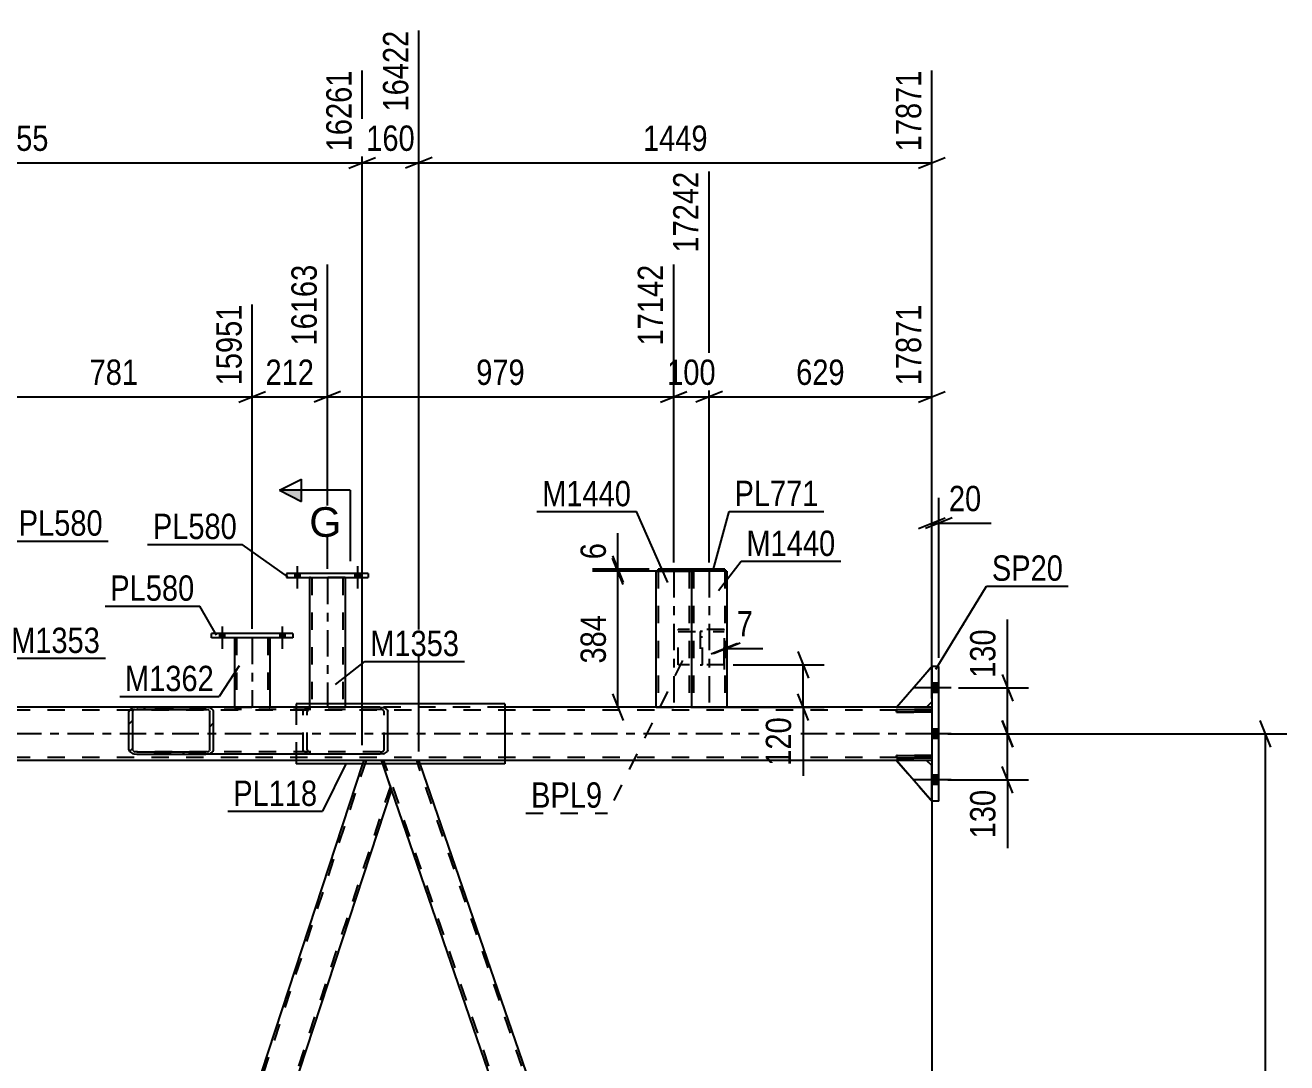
# Model space of a CAD drawing. Header units: millimetres. Extents: x -836 to 353, y -855 to -14.
# Drawn here: x -192.1 to -49.5, y -309.7 to -192.5 of the extents above; entities that cross this region are included whole.
import ezdxf

# ---------------------------------------------------------------- set-up
doc = ezdxf.new("R2010")
doc.units = ezdxf.units.MM
doc.linetypes.add('DXK_LINE_DOT2', pattern=[3.9198, 1.9599, -1.9599])
doc.linetypes.add('DXK_LINE_DOT3', pattern=[5.9187, 2.979, -0.9799, 0.9799, -0.9799])
doc.styles.add('Arial', font='ARIAL.TTF', dxfattribs={"height": 0.2})
doc.styles.add('Arial Narrow', font='ARIALN.TTF', dxfattribs={"height": 0.2})

# ---------------------------------------------------------------- blocks, each defined once
blk = doc.blocks.new('Part-570393895-1730 - 1253')
at = {"color": 2, "linetype": 'Continuous'}
for p, q in [((-153.97, -275.99), (-192.1, -392.09)), ((-150.96, -278.11), (-151.69, -275.99)), ((-150.7, -278.86), (-188.83, -394.97)), ((-150.7, -278.86), (-150.96, -278.11))]:
    blk.add_line(p, q, dxfattribs=at)
at = {"color": 7, "linetype": 'DXK_LINE_DOT2'}
for p, q in [((-153.58, -275.58), (-191.97, -392.47)), ((-153.84, -275.58), (-153.97, -275.99)), ((-151.83, -275.58), (-153.84, -275.58)), ((-153.84, -275.58), (-153.8, -275.58)), ((-151.69, -275.99), (-151.83, -275.58)), ((-150.83, -278.48), (-189.21, -395.37)), ((-150.7, -278.86), (-150.86, -278.39))]:
    blk.add_line(p, q, dxfattribs=at)
blk = doc.blocks.new('Part-570393895-1289 - 1253')
at = {"color": 2, "linetype": 'Continuous'}
for p, q in [((-120.8, -254.22), (-120.76, -254.22)), ((-120.8, -269.58), (-120.8, -254.22)), ((-120.76, -254.22), (-116.8, -254.22)), ((-116.8, -254.22), (-116.8, -269.58))]:
    blk.add_line(p, q, dxfattribs=at)
at = {"color": 7, "linetype": 'DXK_LINE_DOT2'}
for p, q in [((-120.56, -254.22), (-120.56, -269.58)), ((-120.56, -254.22), (-120.54, -254.22)), ((-120.54, -254.22), (-120.51, -254.22)), ((-120.51, -254.22), (-120.49, -254.22)), ((-117.04, -254.22), (-117.04, -269.58)), ((-120.8, -269.58), (-120.8, -269.58)), ((-120.8, -269.58), (-116.8, -269.58)), ((-116.8, -269.58), (-116.8, -269.58)), ((-116.8, -269.58), (-116.8, -269.58))]:
    blk.add_line(p, q, dxfattribs=at)
at = {"color": 7, "linetype": 'DXK_LINE_DOT3'}
blk.add_line((-118.8, -254.22), (-118.8, -269.58), dxfattribs=at)
blk = doc.blocks.new('Part-570393895-1304 - 1253')
at = {"color": 2, "linetype": 'Continuous'}
for p, q in [((-113.04, -253.98), (-120.56, -253.98)), ((-120.56, -254.22), (-120.56, -253.98)), ((-116.73, -254.22), (-120.56, -254.22)), ((-113.04, -253.98), (-113.04, -254.22))]:
    blk.add_line(p, q, dxfattribs=at)
at = {"color": 7, "linetype": 'DXK_LINE_DOT2'}
blk.add_line((-113.04, -254.22), (-116.73, -254.22), dxfattribs=at)
blk = doc.blocks.new('Part-570393895-1321 - 1253')
at = {"color": 2, "linetype": 'Continuous'}
for p, q in [((-116.8, -254.22), (-116.8, -269.58)), ((-112.8, -254.22), (-116.73, -254.22)), ((-112.8, -254.22), (-112.8, -269.58))]:
    blk.add_line(p, q, dxfattribs=at)
at = {"color": 7, "linetype": 'DXK_LINE_DOT2'}
for p, q in [((-116.73, -254.22), (-116.8, -254.22)), ((-116.56, -254.22), (-116.56, -269.58)), ((-116.56, -254.22), (-116.54, -254.22)), ((-113.04, -254.22), (-113.04, -269.58)), ((-116.8, -269.58), (-116.8, -269.58)), ((-116.8, -269.58), (-112.8, -269.58)), ((-112.8, -269.58), (-112.8, -269.58)), ((-112.8, -269.58), (-112.8, -269.58))]:
    blk.add_line(p, q, dxfattribs=at)
at = {"color": 7, "linetype": 'DXK_LINE_DOT3'}
blk.add_line((-114.8, -254.22), (-114.8, -269.58), dxfattribs=at)
blk = doc.blocks.new('Part-570393895-1358 - 1253')
at = {"color": 2, "linetype": 'Continuous'}
for p, q in [((-159.95, -254.94), (-159.95, -269.19)), ((-155.95, -254.94), (-155.95, -269.19))]:
    blk.add_line(p, q, dxfattribs=at)
at = {"color": 7, "linetype": 'DXK_LINE_DOT2'}
for p, q in [((-155.95, -254.94), (-159.95, -254.94)), ((-159.71, -254.94), (-159.71, -269.58)), ((-156.19, -254.94), (-156.19, -269.58)), ((-159.95, -269.19), (-159.95, -269.58)), ((-155.95, -269.19), (-155.95, -269.58)), ((-155.95, -269.58), (-159.95, -269.58))]:
    blk.add_line(p, q, dxfattribs=at)
at = {"color": 7, "linetype": 'DXK_LINE_DOT3'}
blk.add_line((-157.95, -254.94), (-157.95, -269.58), dxfattribs=at)
blk = doc.blocks.new('Part-570393895-1363 - 1253')
at = {"color": 2, "linetype": 'Continuous'}
for p, q in [((-162.55, -254.46), (-162.55, -254.94)), ((-153.35, -254.46), (-162.55, -254.46)), ((-162.55, -254.94), (-153.35, -254.94)), ((-153.35, -254.46), (-153.35, -254.94))]:
    blk.add_line(p, q, dxfattribs=at)
blk = doc.blocks.new('Bolt-570393895-1782 - 1253')
at = {"linetype": 'Continuous'}
for points in [[(-169.56, -261.26), (-170.12, -261.26), (-170.12, -261.74), (-169.56, -261.74)], [(-169.56, -261.26), (-170.12, -261.26), (-170.12, -261.74), (-169.56, -261.74)], [(-162.76, -261.26), (-163.32, -261.26), (-163.32, -261.74), (-162.76, -261.74)], [(-162.76, -261.26), (-163.32, -261.26), (-163.32, -261.74), (-162.76, -261.74)]]:
    blk.add_hatch(color=1, dxfattribs=at).paths.add_polyline_path(points)
at = {"color": 1, "linetype": 'Continuous'}
for p, q in [((-169.84, -260.46), (-169.84, -262.98)), ((-169.84, -260.46), (-169.84, -262.98)), ((-163.04, -260.46), (-163.04, -262.98)), ((-163.04, -260.46), (-163.04, -262.98)), ((-170.12, -261.26), (-170.12, -261.74)), ((-170.12, -261.26), (-170.12, -261.74)), ((-169.56, -261.26), (-169.56, -261.74)), ((-169.56, -261.26), (-169.56, -261.74)), ((-163.32, -261.26), (-163.32, -261.74)), ((-163.32, -261.26), (-163.32, -261.74)), ((-162.76, -261.26), (-162.76, -261.74)), ((-162.76, -261.26), (-162.76, -261.74))]:
    blk.add_line(p, q, dxfattribs=at)
blk = doc.blocks.new('Part-570393895-1655 - 1253')
at = {"color": 2, "linetype": 'Continuous'}
for p, q in [((-89.63, -264.98), (-89.63, -280.18)), ((-88.83, -264.98), (-89.63, -264.98)), ((-88.83, -280.18), (-88.83, -264.98)), ((-88.83, -280.18), (-89.63, -280.18))]:
    blk.add_line(p, q, dxfattribs=at)
blk = doc.blocks.new('Part-570393895-1622 - 1253')
at = {"color": 2, "linetype": 'Continuous'}
for p, q in [((-161.47, -269.19), (-161.47, -269.59)), ((-137.88, -269.19), (-161.47, -269.19)), ((-137.88, -269.19), (-137.88, -275.99)), ((-161.47, -274.87), (-161.47, -275.99)), ((-137.88, -275.99), (-161.47, -275.99))]:
    blk.add_line(p, q, dxfattribs=at)
at = {"color": 7, "linetype": 'DXK_LINE_DOT2'}
blk.add_line((-161.47, -269.59), (-161.47, -274.87), dxfattribs=at)
blk = doc.blocks.new('Part-570393895-1706 - 1253')
at = {"linetype": 'Continuous'}
h = blk.add_hatch(dxfattribs=at)
h.set_pattern_fill('', scale=0.7, style=0, pattern_type=0)
h.set_pattern_definition([(45, (-180.3072, -274.569), (-1.57154, 1.57154), [])])
h.paths.add_polyline_path([(-180.37, -274.39), (-180.31, -274.57), (-180.12, -274.72), (-179.84, -274.83), (-179.5, -274.87), (-171.68, -274.87), (-171.34, -274.83), (-171.06, -274.73), (-170.87, -274.57), (-170.81, -274.39), (-170.81, -270.07), (-170.87, -269.88), (-171.06, -269.73), (-171.34, -269.62), (-171.68, -269.59), (-179.5, -269.59), (-179.84, -269.62), (-180.12, -269.73), (-180.31, -269.88), (-180.37, -270.07)])
h.paths.add_polyline_path([(-179.91, -269.97), (-179.81, -269.9), (-179.67, -269.84), (-179.5, -269.83), (-171.68, -269.83), (-171.51, -269.84), (-171.37, -269.9), (-171.27, -269.97), (-171.24, -270.07), (-171.24, -274.39), (-171.27, -274.48), (-171.37, -274.56), (-171.51, -274.61), (-171.68, -274.63), (-179.5, -274.63), (-179.67, -274.61), (-179.81, -274.56), (-179.91, -274.48), (-179.94, -274.39), (-179.94, -270.07)])
at = {"color": 2, "linetype": 'Continuous'}
for p, q in [((-180.31, -269.88), (-180.37, -270.07)), ((-180.37, -274.39), (-180.37, -270.07)), ((-179.94, -270.07), (-179.91, -269.97)), ((-179.94, -274.39), (-179.94, -270.07)), ((-179.5, -269.59), (-179.84, -269.62)), ((-179.67, -269.84), (-179.5, -269.83)), ((-179.5, -269.59), (-171.68, -269.59)), ((-179.5, -269.83), (-171.68, -269.83)), ((-151.97, -269.59), (-171.68, -269.59)), ((-171.34, -269.62), (-171.68, -269.59)), ((-171.68, -269.83), (-171.51, -269.84)), ((-171.27, -269.97), (-171.24, -270.07)), ((-171.24, -274.39), (-171.24, -270.07)), ((-170.81, -270.07), (-170.87, -269.88)), ((-170.81, -274.39), (-170.81, -270.07)), ((-151.97, -269.59), (-151.64, -269.62)), ((-151.17, -269.88), (-151.1, -270.07)), ((-151.1, -274.39), (-151.1, -270.07)), ((-180.37, -274.39), (-180.31, -274.57)), ((-179.91, -274.48), (-179.94, -274.39)), ((-179.84, -274.83), (-179.5, -274.87)), ((-179.5, -274.63), (-179.67, -274.61)), ((-179.5, -274.63), (-171.68, -274.63)), ((-179.5, -274.87), (-171.68, -274.87)), ((-171.51, -274.61), (-171.68, -274.63)), ((-171.68, -274.87), (-171.34, -274.83)), ((-151.97, -274.87), (-171.68, -274.87)), ((-171.24, -274.39), (-171.27, -274.48)), ((-170.87, -274.57), (-170.81, -274.39)), ((-151.64, -274.83), (-151.97, -274.87)), ((-151.1, -274.39), (-151.17, -274.57))]:
    blk.add_line(p, q, dxfattribs=at)
at = {"color": 7, "linetype": 'DXK_LINE_DOT2'}
for p, q in [((-171.68, -269.59), (-179.5, -269.59)), ((-151.97, -269.83), (-179.5, -269.83)), ((-160.67, -270.07), (-160.6, -269.88)), ((-160.67, -274.39), (-160.67, -270.07)), ((-160.2, -269.97), (-160.23, -270.07)), ((-160.23, -274.39), (-160.23, -270.07)), ((-160.13, -269.62), (-159.8, -269.59)), ((-159.8, -269.83), (-159.96, -269.85)), ((-151.8, -269.85), (-151.97, -269.83)), ((-151.53, -270.07), (-151.57, -269.98)), ((-151.54, -274.39), (-151.53, -270.07)), ((-151.97, -274.63), (-179.5, -274.63)), ((-171.68, -274.87), (-179.5, -274.87)), ((-160.6, -274.57), (-160.67, -274.39)), ((-160.23, -274.39), (-160.2, -274.48)), ((-159.8, -274.87), (-160.13, -274.83)), ((-159.96, -274.61), (-159.8, -274.63)), ((-151.97, -274.63), (-151.8, -274.61)), ((-151.57, -274.48), (-151.54, -274.39))]:
    blk.add_line(p, q, dxfattribs=at)
at = {"color": 2, "linetype": 'Continuous'}
for centre, radius, start, end in [((-179.7, -270.42), 0.813, 99.5774, 138.2055), ((-179.6, -270.24), 0.406, 99.5774, 138.2055), ((-171.58, -270.24), 0.406, 41.7863, 80.4144), ((-171.48, -270.42), 0.813, 41.7863, 80.4144), ((-151.77, -270.43), 0.813, 41.7863, 80.4144), ((-179.7, -274.03), 0.813, 221.7863, 260.4144), ((-179.6, -274.21), 0.406, 221.7863, 260.4144), ((-171.58, -274.21), 0.406, 279.5774, 318.2055), ((-171.48, -274.03), 0.813, 279.5774, 318.2055), ((-151.77, -274.03), 0.813, 279.5774, 318.2055)]:
    blk.add_arc(centre, radius, start, end, dxfattribs=at)
at = {"color": 7, "linetype": 'DXK_LINE_DOT2'}
for centre, radius, start, end in [((-159.99, -270.42), 0.813, 99.5774, 138.2055), ((-159.9, -270.25), 0.406, 99.5774, 138.2055), ((-151.87, -270.25), 0.406, 41.7863, 80.4144), ((-159.99, -274.03), 0.813, 221.7863, 260.4144), ((-159.9, -274.21), 0.406, 221.7863, 260.4144), ((-151.87, -274.21), 0.406, 279.5774, 318.2055)]:
    blk.add_arc(centre, radius, start, end, dxfattribs=at)
blk = doc.blocks.new('Part-570393895-1842 - 1253')
at = {"color": 7, "linetype": 'DXK_LINE_DOT2'}
for p, q in [((-89.63, -275.02), (-93.63, -275.02)), ((-93.63, -275.02), (-93.63, -275.34)), ((-90.23, -275.02), (-90.23, -275.34)), ((-89.63, -275.34), (-89.63, -275.02)), ((-93.63, -275.34), (-89.63, -275.34))]:
    blk.add_line(p, q, dxfattribs=at)
blk = doc.blocks.new('Part-570393895-1725 - 1253')
at = {"color": 7, "linetype": 'DXK_LINE_DOT2'}
for p, q in [((-147.6, -275.58), (-151.83, -275.58)), ((-151.83, -275.58), (-151.79, -275.58)), ((-150.7, -278.86), (-151.83, -275.58)), ((-110.34, -395.37), (-151.57, -275.58)), ((-106.61, -395.37), (-147.85, -275.58)), ((-147.46, -275.99), (-147.6, -275.58))]:
    blk.add_line(p, q, dxfattribs=at)
at = {"color": 2, "linetype": 'Continuous'}
for p, q in [((-106.5, -394.97), (-147.46, -275.99)), ((-110.73, -394.97), (-150.7, -278.86))]:
    blk.add_line(p, q, dxfattribs=at)
blk = doc.blocks.new('Part-570393895-1860 - 1253')
at = {"color": 2, "linetype": 'Continuous'}
for p, q in [((-90.23, -275.58), (-93.63, -275.58)), ((-89.63, -280.18), (-93.63, -275.58)), ((-89.63, -276.18), (-90.23, -275.58)), ((-89.63, -280.18), (-89.63, -276.18))]:
    blk.add_line(p, q, dxfattribs=at)
blk = doc.blocks.new('Part-570393895-1856 - 1253')
at = {"color": 2, "linetype": 'Continuous'}
for p, q in [((-93.63, -275.34), (-93.63, -275.02)), ((-93.63, -275.02), (-89.63, -275.02)), ((-89.63, -275.02), (-89.63, -275.34)), ((-89.63, -275.34), (-93.63, -275.34))]:
    blk.add_line(p, q, dxfattribs=at)
at = {"color": 7, "linetype": 'DXK_LINE_DOT2'}
blk.add_line((-90.23, -275.34), (-90.23, -275.02), dxfattribs=at)
blk = doc.blocks.new('Bolt-570393895-1807 - 1253')
at = {"linetype": 'Continuous'}
for points in [[(-88.83, -267.9), (-88.83, -266.86), (-89.63, -266.86), (-89.63, -267.9)], [(-88.83, -267.9), (-88.83, -266.86), (-89.63, -266.86), (-89.63, -267.9)], [(-88.83, -267.9), (-88.83, -266.86), (-89.63, -266.86), (-89.63, -267.9)], [(-88.83, -273.1), (-88.83, -272.06), (-89.63, -272.06), (-89.63, -273.1)], [(-88.83, -273.1), (-88.83, -272.06), (-89.63, -272.06), (-89.63, -273.1)], [(-88.83, -278.3), (-88.83, -277.26), (-89.63, -277.26), (-89.63, -278.3)], [(-88.83, -278.3), (-88.83, -277.26), (-89.63, -277.26), (-89.63, -278.3)], [(-88.83, -278.3), (-88.83, -277.26), (-89.63, -277.26), (-89.63, -278.3)]]:
    blk.add_hatch(color=1, dxfattribs=at).paths.add_polyline_path(points)
at = {"color": 1, "linetype": 'Continuous'}
for p, q in [((-87.43, -267.38), (-91.63, -267.38)), ((-87.43, -267.38), (-91.63, -267.38)), ((-87.43, -267.38), (-91.63, -267.38)), ((-88.83, -266.86), (-89.63, -266.86)), ((-88.83, -266.86), (-89.63, -266.86)), ((-88.83, -266.86), (-89.63, -266.86)), ((-88.83, -267.9), (-89.63, -267.9)), ((-88.83, -267.9), (-89.63, -267.9)), ((-88.83, -267.9), (-89.63, -267.9)), ((-88.83, -272.06), (-89.63, -272.06)), ((-88.83, -272.06), (-89.63, -272.06)), ((-87.43, -272.58), (-91.63, -272.58)), ((-87.43, -272.58), (-91.63, -272.58)), ((-88.83, -273.1), (-89.63, -273.1)), ((-88.83, -273.1), (-89.63, -273.1)), ((-87.43, -277.78), (-91.63, -277.78)), ((-87.43, -277.78), (-91.63, -277.78)), ((-87.43, -277.78), (-91.63, -277.78)), ((-88.83, -277.26), (-89.63, -277.26)), ((-88.83, -277.26), (-89.63, -277.26)), ((-88.83, -277.26), (-89.63, -277.26)), ((-88.83, -278.3), (-89.63, -278.3)), ((-88.83, -278.3), (-89.63, -278.3)), ((-88.83, -278.3), (-89.63, -278.3))]:
    blk.add_line(p, q, dxfattribs=at)
blk = doc.blocks.new('Bolt-570393895-1819 - 1253')
at = {"linetype": 'Continuous'}
for points in [[(-161.07, -254.46), (-161.63, -254.46), (-161.63, -254.94), (-161.07, -254.94)], [(-161.07, -254.46), (-161.63, -254.46), (-161.63, -254.94), (-161.07, -254.94)], [(-154.27, -254.46), (-154.83, -254.46), (-154.83, -254.94), (-154.27, -254.94)], [(-154.27, -254.46), (-154.83, -254.46), (-154.83, -254.94), (-154.27, -254.94)]]:
    blk.add_hatch(color=1, dxfattribs=at).paths.add_polyline_path(points)
at = {"color": 1, "linetype": 'Continuous'}
for p, q in [((-161.35, -253.66), (-161.35, -256.18)), ((-161.35, -253.66), (-161.35, -256.18)), ((-154.55, -253.66), (-154.55, -256.18)), ((-154.55, -253.66), (-154.55, -256.18)), ((-161.63, -254.46), (-161.63, -254.94)), ((-161.63, -254.46), (-161.63, -254.94)), ((-161.07, -254.46), (-161.07, -254.94)), ((-161.07, -254.46), (-161.07, -254.94)), ((-154.83, -254.46), (-154.83, -254.94)), ((-154.83, -254.46), (-154.83, -254.94)), ((-154.27, -254.46), (-154.27, -254.94)), ((-154.27, -254.46), (-154.27, -254.94))]:
    blk.add_line(p, q, dxfattribs=at)
blk = doc.blocks.new('Part-570393895-1840 - 1253')
at = {"color": 7, "linetype": 'DXK_LINE_DOT2'}
for p, q in [((-89.63, -269.9), (-804.47, -269.9)), ((-137.88, -269.58), (-161.47, -269.58)), ((-90.23, -269.58), (-93.63, -269.58)), ((-89.63, -269.58), (-89.63, -275.58)), ((-89.63, -275.26), (-804.47, -275.26)), ((-137.88, -275.58), (-161.47, -275.58)), ((-90.23, -275.58), (-93.63, -275.58))]:
    blk.add_line(p, q, dxfattribs=at)
at = {"color": 2, "linetype": 'Continuous'}
for p, q in [((-161.47, -269.58), (-224.63, -269.58)), ((-93.63, -269.58), (-137.88, -269.58)), ((-89.63, -269.58), (-90.23, -269.58)), ((-161.47, -275.58), (-224.63, -275.58)), ((-93.63, -275.58), (-137.88, -275.58)), ((-89.63, -275.58), (-90.23, -275.58))]:
    blk.add_line(p, q, dxfattribs=at)
at = {"color": 7, "linetype": 'DXK_LINE_DOT3'}
blk.add_line((-89.63, -272.58), (-804.47, -272.58), dxfattribs=at)
blk = doc.blocks.new('Part-570393895-1841 - 1253')
at = {"color": 7, "linetype": 'DXK_LINE_DOT2'}
for p, q in [((-89.63, -269.82), (-93.63, -269.82)), ((-93.63, -269.82), (-93.63, -270.14)), ((-93.63, -270.14), (-89.63, -270.14)), ((-90.23, -269.82), (-90.23, -270.14)), ((-89.63, -270.14), (-89.63, -269.82))]:
    blk.add_line(p, q, dxfattribs=at)
blk = doc.blocks.new('Part-570393895-1855 - 1253')
at = {"color": 2, "linetype": 'Continuous'}
for p, q in [((-93.63, -270.14), (-93.63, -269.82)), ((-93.63, -269.82), (-89.63, -269.82)), ((-89.63, -270.14), (-93.63, -270.14)), ((-89.63, -269.82), (-89.63, -270.14))]:
    blk.add_line(p, q, dxfattribs=at)
at = {"color": 7, "linetype": 'DXK_LINE_DOT2'}
blk.add_line((-90.23, -270.14), (-90.23, -269.82), dxfattribs=at)
blk = doc.blocks.new('Part-570393895-1857 - 1253')
at = {"color": 7, "linetype": 'DXK_LINE_DOT2'}
for p, q in [((-93.63, -269.58), (-89.63, -264.98)), ((-89.63, -264.98), (-89.63, -268.98)), ((-89.63, -268.98), (-90.23, -269.58)), ((-90.23, -269.58), (-93.63, -269.58))]:
    blk.add_line(p, q, dxfattribs=at)
blk = doc.blocks.new('Part-570393895-1858 - 1253')
at = {"color": 2, "linetype": 'Continuous'}
for p, q in [((-93.63, -269.58), (-89.63, -264.98)), ((-89.63, -264.98), (-89.63, -268.98)), ((-89.63, -268.98), (-90.23, -269.58)), ((-90.23, -269.58), (-93.63, -269.58))]:
    blk.add_line(p, q, dxfattribs=at)
blk = doc.blocks.new('Part-570393895-1859 - 1253')
at = {"color": 7, "linetype": 'DXK_LINE_DOT2'}
for p, q in [((-90.23, -275.58), (-93.63, -275.58)), ((-93.63, -275.58), (-89.63, -280.18)), ((-89.63, -276.18), (-90.23, -275.58)), ((-89.63, -280.18), (-89.63, -276.18))]:
    blk.add_line(p, q, dxfattribs=at)
blk = doc.blocks.new('Part-570393895-1861 - 1253')
at = {"color": 7, "linetype": 'DXK_LINE_DOT2'}
for p, q in [((-115.56, -261.02), (-115.8, -261.02)), ((-115.8, -261.02), (-115.8, -264.78)), ((-115.8, -261.62), (-115.56, -261.62)), ((-115.56, -264.78), (-115.56, -261.02)), ((-115.8, -264.78), (-115.56, -264.78))]:
    blk.add_line(p, q, dxfattribs=at)
blk = doc.blocks.new('Part-570393895-1927 - 1253')
at = {"color": 2, "linetype": 'Continuous'}
for p, q in [((-168.44, -261.74), (-168.44, -269.58)), ((-164.44, -261.74), (-164.44, -269.58))]:
    blk.add_line(p, q, dxfattribs=at)
at = {"color": 7, "linetype": 'DXK_LINE_DOT2'}
for p, q in [((-164.44, -261.74), (-168.44, -261.74)), ((-168.2, -261.74), (-168.2, -269.59)), ((-164.68, -261.74), (-164.68, -269.58)), ((-168.44, -269.58), (-168.44, -269.59)), ((-168.44, -269.59), (-164.44, -269.58)), ((-164.44, -269.58), (-164.44, -269.58)), ((-164.44, -269.58), (-164.44, -269.58))]:
    blk.add_line(p, q, dxfattribs=at)
at = {"color": 7, "linetype": 'DXK_LINE_DOT3'}
blk.add_line((-166.44, -261.74), (-166.44, -269.59), dxfattribs=at)
blk = doc.blocks.new('Part-570393895-1932 - 1253')
at = {"color": 2, "linetype": 'Continuous'}
for p, q in [((-161.84, -261.26), (-171.04, -261.26)), ((-171.04, -261.74), (-171.04, -261.26)), ((-161.84, -261.74), (-171.04, -261.74)), ((-161.84, -261.26), (-161.84, -261.74))]:
    blk.add_line(p, q, dxfattribs=at)
blk = doc.blocks.new('Part-570393895-2136 - 1253')
at = {"color": 7, "linetype": 'DXK_LINE_DOT2'}
for p, q in [((-113.08, -260.78), (-118.28, -260.78)), ((-118.28, -264.78), (-118.28, -260.78)), ((-113.08, -264.78), (-113.08, -260.78)), ((-118.28, -261.02), (-113.08, -261.02)), ((-113.08, -264.78), (-118.28, -264.78))]:
    blk.add_line(p, q, dxfattribs=at)
at = {"color": 2, "linetype": 'Continuous'}
blk.add_line((-116.8, -264.78), (-116.8, -264.78), dxfattribs=at)
blk = doc.blocks.new('StraightDimension-570393895-3361 - 1253')
at = {"color": 7, "linetype": 'Continuous'}
for p, q in [((-81.69, -271.08), (-80.49, -274.08)), ((-87.83, -272.58), (-78.69, -272.58)), ((-81.09, -277.78), (-81.09, -272.58)), ((-80.49, -279.28), (-81.69, -276.28)), ((-87.83, -277.78), (-78.69, -277.78)), ((-81.09, -277.78), (-81.09, -285.52)), ((-81.09, -277.78), (-81.09, -285.52))]:
    blk.add_line(p, q, dxfattribs=at)
at = {"color": 0}
blk.add_wipeout([(-81.84, -278.31), (-86.04, -278.31), (-86.04, -284.99), (-81.84, -284.99)], dxfattribs=at)
at = {"color": 3, "style": 'Arial Narrow'}
blk.add_text('130', height=2.863, rotation=90.0002, dxfattribs=at).set_placement((-82.44, -284.39))
blk = doc.blocks.new('StraightDimension-570393895-3263 - 1253')
at = {"color": 7, "linetype": 'Continuous'}
blk.add_line((-89.63, -276.58), (-89.63, -321.83), dxfattribs=at)
blk = doc.blocks.new('StraightDimension-570393895-2666 - 1253')
at = {"color": 7, "linetype": 'Continuous'}
for p, q in [((-232.21, -274.58), (-232.21, -193.13)), ((-154.01, -273.87), (-154.01, -197.63)), ((-230.71, -207.47), (-233.71, -208.67)), ((-232.21, -208.07), (-154.01, -208.07)), ((-155.51, -208.67), (-152.51, -207.47))]:
    blk.add_line(p, q, dxfattribs=at)
at = {"color": 0}
blk.add_wipeout([(-188.85, -207.32), (-188.85, -203.12), (-197.37, -203.12), (-197.37, -207.32)], dxfattribs=at)
at = {"color": 3, "style": 'Arial Narrow'}
blk.add_text('1955', height=2.863, dxfattribs=at).set_placement((-196.77, -206.72))
at = {"color": 0, "linetype": 'Continuous'}
blk.add_wipeout([(-154.61, -197.03), (-158.81, -197.03), (-158.81, -207.37), (-154.61, -207.37)], dxfattribs=at)
at = {"color": 3, "linetype": 'Continuous', "style": 'Arial Narrow'}
blk.add_text('16261', height=2.863, rotation=90.0002, dxfattribs=at).set_placement((-155.21, -206.77))
blk = doc.blocks.new('StraightDimension-570393895-24477 - 1253')
at = {"color": 7, "linetype": 'Continuous'}
for p, q in [((-125.12, -253.98), (-125.12, -249.9)), ((-125.12, -253.98), (-125.12, -249.9)), ((-125.72, -252.48), (-124.52, -255.48)), ((-124.52, -255.72), (-125.72, -252.72)), ((-121.56, -253.98), (-127.97, -253.98)), ((-117.8, -254.22), (-127.97, -254.22)), ((-125.12, -254.22), (-125.12, -253.98))]:
    blk.add_line(p, q, dxfattribs=at)
at = {"color": 0}
blk.add_wipeout([(-125.87, -250.43), (-130.07, -250.43), (-130.07, -253.46), (-125.87, -253.46)], dxfattribs=at)
at = {"color": 3, "style": 'Arial Narrow'}
blk.add_text('6', height=2.86, rotation=90.0002, dxfattribs=at).set_placement((-126.47, -252.86))
blk = doc.blocks.new('StraightDimension-570393895-2680 - 1253')
at = {"color": 7, "linetype": 'Continuous'}
for p, q in [((-147.6, -274.58), (-147.6, -193.13)), ((-154.01, -273.87), (-154.01, -197.63)), ((-155.51, -208.67), (-152.51, -207.47)), ((-154.01, -208.07), (-147.6, -208.07)), ((-146.1, -207.47), (-149.1, -208.67))]:
    blk.add_line(p, q, dxfattribs=at)
at = {"color": 0}
blk.add_wipeout([(-147.46, -207.32), (-147.46, -203.12), (-154.15, -203.12), (-154.15, -207.32)], dxfattribs=at)
at = {"color": 3, "style": 'Arial Narrow'}
blk.add_text('160', height=2.863, dxfattribs=at).set_placement((-153.55, -206.72))
at = {"color": 0, "linetype": 'Continuous'}
blk.add_wipeout([(-148.2, -192.53), (-152.4, -192.53), (-152.4, -202.87), (-148.2, -202.87)], dxfattribs=at)
at = {"color": 3, "linetype": 'Continuous', "style": 'Arial Narrow'}
blk.add_text('16422', height=2.863, rotation=90.0002, dxfattribs=at).set_placement((-148.8, -202.27))
blk = doc.blocks.new('StraightDimension-570393895-21632 - 1253')
at = {"color": 7, "linetype": 'Continuous'}
for p, q in [((-104.78, -263.28), (-103.58, -266.28)), ((-112.08, -264.78), (-101.78, -264.78)), ((-104.18, -269.58), (-104.18, -264.78)), ((-103.58, -271.08), (-104.78, -268.08)), ((-115.8, -269.58), (-101.78, -269.58)), ((-104.18, -269.58), (-104.18, -277.32)), ((-104.18, -269.58), (-104.18, -277.32))]:
    blk.add_line(p, q, dxfattribs=at)
at = {"color": 0}
blk.add_wipeout([(-104.93, -270.11), (-109.13, -270.11), (-109.13, -276.79), (-104.93, -276.79)], dxfattribs=at)
at = {"color": 3, "style": 'Arial Narrow'}
blk.add_text('120', height=2.863, rotation=90.0002, dxfattribs=at).set_placement((-105.53, -276.19))
blk = doc.blocks.new('StraightDimension-570393895-2191 - 1253')
at = {"color": 7, "linetype": 'Continuous'}
for p, q in [((-89.63, -263.98), (-89.63, -245.93)), ((-88.83, -263.98), (-88.83, -245.93)), ((-91.13, -249.38), (-88.13, -248.18)), ((-87.33, -248.18), (-90.33, -249.38)), ((-89.63, -248.78), (-88.83, -248.78)), ((-88.83, -248.78), (-82.92, -248.78)), ((-88.83, -248.78), (-82.92, -248.78))]:
    blk.add_line(p, q, dxfattribs=at)
at = {"color": 0}
blk.add_wipeout([(-83.45, -248.03), (-83.45, -243.83), (-88.3, -243.83), (-88.3, -248.03)], dxfattribs=at)
at = {"color": 3, "style": 'Arial Narrow'}
blk.add_text('20', height=2.863, dxfattribs=at).set_placement((-87.7, -247.43))
blk = doc.blocks.new('StraightDimension-570393895-2694 - 1253')
at = {"color": 7, "linetype": 'Continuous'}
for p, q in [((-147.6, -274.58), (-147.6, -193.13)), ((-89.63, -268.58), (-89.63, -197.63)), ((-146.1, -207.47), (-149.1, -208.67)), ((-147.6, -208.07), (-89.63, -208.07)), ((-91.13, -208.67), (-88.13, -207.47))]:
    blk.add_line(p, q, dxfattribs=at)
at = {"color": 0}
blk.add_wipeout([(-114.36, -207.32), (-114.36, -203.12), (-122.87, -203.12), (-122.87, -207.32)], dxfattribs=at)
at = {"color": 3, "style": 'Arial Narrow'}
blk.add_text('1449', height=2.863, dxfattribs=at).set_placement((-122.27, -206.72))
at = {"color": 0, "linetype": 'Continuous'}
blk.add_wipeout([(-90.23, -197.03), (-94.43, -197.03), (-94.43, -207.37), (-90.23, -207.37)], dxfattribs=at)
at = {"color": 3, "linetype": 'Continuous', "style": 'Arial Narrow'}
blk.add_text('17871', height=2.863, rotation=90.0002, dxfattribs=at).set_placement((-90.83, -206.77))
blk = doc.blocks.new('StraightDimension-570393895-3017 - 1253')
at = {"color": 7, "linetype": 'Continuous'}
for p, q in [((-51.31, -274.08), (-52.51, -271.08)), ((-87.83, -272.58), (-49.51, -272.58)), ((-51.91, -398.37), (-51.91, -272.58))]:
    blk.add_line(p, q, dxfattribs=at)
blk = doc.blocks.new('StraightDimension-570393895-3325 - 1253')
at = {"color": 7, "linetype": 'Continuous'}
blk.add_line((-104.86, -275.58), (-236.16, -275.58), dxfattribs=at)
blk = doc.blocks.new('StraightDimension-570393895-3369 - 1253')
at = {"color": 7, "linetype": 'Continuous'}
for p, q in [((-81.09, -267.38), (-81.09, -259.65)), ((-81.09, -267.38), (-81.09, -259.65)), ((-81.69, -265.88), (-80.49, -268.88)), ((-86.63, -267.38), (-78.69, -267.38)), ((-81.09, -272.58), (-81.09, -267.38)), ((-80.49, -274.08), (-81.69, -271.08)), ((-87.83, -272.58), (-78.69, -272.58))]:
    blk.add_line(p, q, dxfattribs=at)
at = {"color": 0}
blk.add_wipeout([(-81.84, -260.17), (-86.04, -260.17), (-86.04, -266.86), (-81.84, -266.86)], dxfattribs=at)
at = {"color": 3, "style": 'Arial Narrow'}
blk.add_text('130', height=2.863, rotation=90.0002, dxfattribs=at).set_placement((-82.44, -266.26))
blk = doc.blocks.new('StraightDimension-570393895-15810 - 1253')
at = {"color": 7, "linetype": 'Continuous'}
for p, q in [((-114.8, -253.22), (-114.8, -209.07)), ((-89.63, -268.58), (-89.63, -224.07)), ((-113.3, -233.91), (-116.3, -235.11)), ((-114.8, -234.51), (-89.63, -234.51)), ((-91.13, -235.11), (-88.13, -233.91))]:
    blk.add_line(p, q, dxfattribs=at)
at = {"color": 0}
blk.add_wipeout([(-98.87, -233.76), (-98.87, -229.56), (-105.56, -229.56), (-105.56, -233.76)], dxfattribs=at)
at = {"color": 3, "style": 'Arial Narrow'}
blk.add_text('629', height=2.863, dxfattribs=at).set_placement((-104.96, -233.16))
at = {"color": 0, "linetype": 'Continuous'}
blk.add_wipeout([(-90.23, -223.47), (-94.43, -223.47), (-94.43, -233.81), (-90.23, -233.81)], dxfattribs=at)
at = {"color": 3, "linetype": 'Continuous', "style": 'Arial Narrow'}
blk.add_text('17871', height=2.863, rotation=90.0002, dxfattribs=at).set_placement((-90.83, -233.21))
blk = doc.blocks.new('StraightDimension-570393895-15811 - 1253')
at = {"color": 7, "linetype": 'Continuous'}
for p, q in [((-114.8, -253.22), (-114.8, -209.07)), ((-118.8, -253.22), (-118.8, -219.57)), ((-120.3, -235.11), (-117.3, -233.91)), ((-118.8, -234.51), (-114.8, -234.51)), ((-113.3, -233.91), (-116.3, -235.11))]:
    blk.add_line(p, q, dxfattribs=at)
at = {"color": 0, "linetype": 'Continuous'}
blk.add_wipeout([(-115.4, -208.47), (-119.6, -208.47), (-119.6, -218.81), (-115.4, -218.81)], dxfattribs=at)
at = {"color": 0}
blk.add_wipeout([(-113.46, -233.76), (-113.46, -229.56), (-120.14, -229.56), (-120.14, -233.76)], dxfattribs=at)
at = {"color": 3, "linetype": 'Continuous', "style": 'Arial Narrow'}
blk.add_text('17242', height=2.863, rotation=90.0002, dxfattribs=at).set_placement((-116, -218.21))
at = {"color": 3, "style": 'Arial Narrow'}
blk.add_text('100', height=2.863, dxfattribs=at).set_placement((-119.54, -233.16))
blk = doc.blocks.new('StraightDimension-570393895-15812 - 1253')
at = {"color": 7, "linetype": 'Continuous'}
for p, q in [((-157.95, -253.94), (-157.95, -219.57)), ((-118.8, -253.22), (-118.8, -219.57)), ((-156.45, -233.91), (-159.45, -235.11)), ((-157.95, -234.51), (-118.8, -234.51)), ((-120.3, -235.11), (-117.3, -233.91))]:
    blk.add_line(p, q, dxfattribs=at)
at = {"color": 0}
blk.add_wipeout([(-135.03, -233.76), (-135.03, -229.56), (-141.72, -229.56), (-141.72, -233.76)], dxfattribs=at)
at = {"color": 3, "style": 'Arial Narrow'}
blk.add_text('979', height=2.863, dxfattribs=at).set_placement((-141.12, -233.16))
at = {"color": 0, "linetype": 'Continuous'}
blk.add_wipeout([(-119.4, -218.97), (-123.6, -218.97), (-123.6, -229.31), (-119.4, -229.31)], dxfattribs=at)
at = {"color": 3, "linetype": 'Continuous', "style": 'Arial Narrow'}
blk.add_text('17142', height=2.863, rotation=90.0002, dxfattribs=at).set_placement((-120, -228.71))
blk = doc.blocks.new('StraightDimension-570393895-15813 - 1253')
at = {"color": 7, "linetype": 'Continuous'}
for p, q in [((-157.95, -253.94), (-157.95, -219.57)), ((-166.44, -260.74), (-166.44, -224.07)), ((-167.94, -235.11), (-164.94, -233.91)), ((-166.44, -234.51), (-157.95, -234.51)), ((-156.45, -233.91), (-159.45, -235.11))]:
    blk.add_line(p, q, dxfattribs=at)
at = {"color": 0}
blk.add_wipeout([(-158.85, -233.76), (-158.85, -229.56), (-165.54, -229.56), (-165.54, -233.76)], dxfattribs=at)
at = {"color": 3, "style": 'Arial Narrow'}
blk.add_text('212', height=2.863, dxfattribs=at).set_placement((-164.94, -233.16))
at = {"color": 0, "linetype": 'Continuous'}
blk.add_wipeout([(-158.55, -218.97), (-162.75, -218.97), (-162.75, -229.31), (-158.55, -229.31)], dxfattribs=at)
at = {"color": 3, "linetype": 'Continuous', "style": 'Arial Narrow'}
blk.add_text('16163', height=2.863, rotation=90.0002, dxfattribs=at).set_placement((-159.15, -228.71))
blk = doc.blocks.new('StraightDimension-570393895-15814 - 1253')
at = {"color": 7, "linetype": 'Continuous'}
for p, q in [((-197.7, -253.94), (-197.7, -224.07)), ((-166.44, -260.74), (-166.44, -224.07)), ((-196.2, -233.91), (-199.2, -235.11)), ((-197.7, -234.51), (-166.44, -234.51)), ((-167.94, -235.11), (-164.94, -233.91))]:
    blk.add_line(p, q, dxfattribs=at)
at = {"color": 0}
blk.add_wipeout([(-178.73, -233.76), (-178.73, -229.56), (-185.42, -229.56), (-185.42, -233.76)], dxfattribs=at)
at = {"color": 3, "style": 'Arial Narrow'}
blk.add_text('781', height=2.863, dxfattribs=at).set_placement((-184.82, -233.16))
at = {"color": 0, "linetype": 'Continuous'}
blk.add_wipeout([(-167.04, -223.47), (-171.24, -223.47), (-171.24, -233.81), (-167.04, -233.81)], dxfattribs=at)
at = {"color": 3, "linetype": 'Continuous', "style": 'Arial Narrow'}
blk.add_text('15951', height=2.863, rotation=90.0002, dxfattribs=at).set_placement((-167.64, -233.21))
blk = doc.blocks.new('StraightDimension-570393895-24478 - 1253')
at = {"color": 7, "linetype": 'Continuous'}
for p, q in [((-124.52, -255.72), (-125.72, -252.72)), ((-117.8, -254.22), (-127.97, -254.22)), ((-125.12, -269.58), (-125.12, -254.22)), ((-125.72, -268.08), (-124.52, -271.08)), ((-117.8, -269.58), (-127.97, -269.58))]:
    blk.add_line(p, q, dxfattribs=at)
at = {"color": 0}
blk.add_wipeout([(-125.87, -258.56), (-130.07, -258.56), (-130.07, -265.24), (-125.87, -265.24)], dxfattribs=at)
at = {"color": 3, "style": 'Arial Narrow'}
blk.add_text('384', height=2.863, rotation=90.0002, dxfattribs=at).set_placement((-126.47, -264.64))
blk = doc.blocks.new('StraightDimension-570393895-24558 - 1253')
at = {"color": 7, "linetype": 'Continuous'}
for p, q in [((-114.58, -263.53), (-111.58, -262.33)), ((-111.3, -262.33), (-114.3, -263.53)), ((-113.08, -261.78), (-113.08, -265.33)), ((-112.8, -261.85), (-112.8, -265.33)), ((-113.08, -262.93), (-112.8, -262.93)), ((-112.8, -262.93), (-108.72, -262.93)), ((-112.8, -262.93), (-108.72, -262.93))]:
    blk.add_line(p, q, dxfattribs=at)
at = {"color": 0}
blk.add_wipeout([(-109.25, -262.18), (-109.25, -257.98), (-112.28, -257.98), (-112.28, -262.18)], dxfattribs=at)
at = {"color": 3, "style": 'Arial Narrow'}
blk.add_text('7', height=2.86, dxfattribs=at).set_placement((-111.68, -261.58))
blk = doc.blocks.new('Mark-570393895-1300 - 1253')
at = {"color": 0}
blk.add_wipeout([(-102.43, -246.85), (-102.43, -243.85), (-111.93, -243.85), (-111.93, -246.85)], dxfattribs=at)
blk.add_wipeout([(-102.43, -246.85), (-102.43, -243.85), (-111.93, -243.85), (-111.93, -246.85)], dxfattribs=at)
at = {"color": 30, "linetype": 'Continuous'}
for p, q in [((-114.33, -254.08), (-112.53, -247.45)), ((-112.53, -247.45), (-101.83, -247.45))]:
    blk.add_line(p, q, dxfattribs=at)
at = {"color": 3, "style": 'Arial Narrow'}
blk.add_text('PL771', height=2.863, dxfattribs=at).set_placement((-111.93, -246.85))
blk = doc.blocks.new('Mark-570393895-1317 - 1253')
at = {"color": 0}
blk.add_wipeout([(-100.53, -252.49), (-100.53, -249.49), (-110.58, -249.49), (-110.58, -252.49)], dxfattribs=at)
blk.add_wipeout([(-100.53, -252.49), (-100.53, -249.49), (-110.58, -249.49), (-110.58, -252.49)], dxfattribs=at)
at = {"color": 30, "linetype": 'Continuous'}
for p, q in [((-113.74, -256.39), (-111.18, -253.09)), ((-111.18, -253.09), (-99.93, -253.09))]:
    blk.add_line(p, q, dxfattribs=at)
at = {"color": 3, "style": 'Arial Narrow'}
blk.add_text('M1440', height=2.863, dxfattribs=at).set_placement((-110.58, -252.49))
blk = doc.blocks.new('Mark-570393895-1285 - 1253')
at = {"color": 0}
blk.add_wipeout([(-123.62, -246.87), (-123.62, -243.87), (-133.67, -243.87), (-133.67, -246.87)], dxfattribs=at)
blk.add_wipeout([(-123.62, -246.87), (-123.62, -243.87), (-133.67, -243.87), (-133.67, -246.87)], dxfattribs=at)
at = {"color": 30, "linetype": 'Continuous'}
for p in [(-134.27, -247.47), (-119.47, -255.48)]:
    blk.add_line(p, (-123.02, -247.47), dxfattribs=at)
at = {"color": 3, "style": 'Arial Narrow'}
blk.add_text('M1440', height=2.863, dxfattribs=at).set_placement((-133.67, -246.87))
blk = doc.blocks.new('Mark-570393895-1354 - 1253')
at = {"color": 0}
blk.add_wipeout([(-143.04, -263.8), (-143.04, -260.8), (-153.1, -260.8), (-153.1, -263.8)], dxfattribs=at)
blk.add_wipeout([(-143.04, -263.8), (-143.04, -260.8), (-153.1, -260.8), (-153.1, -263.8)], dxfattribs=at)
at = {"color": 30, "linetype": 'Continuous'}
for p, q in [((-157.02, -267), (-153.7, -264.4)), ((-153.7, -264.4), (-142.44, -264.4))]:
    blk.add_line(p, q, dxfattribs=at)
at = {"color": 3, "style": 'Arial Narrow'}
blk.add_text('M1353', height=2.863, dxfattribs=at).set_placement((-153.1, -263.8))
blk = doc.blocks.new('Mark-570393895-1359 - 1253')
at = {"color": 0}
blk.add_wipeout([(-168.17, -250.58), (-168.17, -247.58), (-177.67, -247.58), (-177.67, -250.58)], dxfattribs=at)
blk.add_wipeout([(-168.17, -250.58), (-168.17, -247.58), (-177.67, -247.58), (-177.67, -250.58)], dxfattribs=at)
at = {"color": 30, "linetype": 'Continuous'}
for p in [(-178.27, -251.18), (-162.42, -254.85)]:
    blk.add_line(p, (-167.57, -251.18), dxfattribs=at)
at = {"color": 3, "style": 'Arial Narrow'}
blk.add_text('PL580', height=2.863, dxfattribs=at).set_placement((-177.67, -250.58))
blk = doc.blocks.new('Mark-570393895-1366 - 1253')
at = {"color": 0}
blk.add_wipeout([(-183.64, -263.45), (-183.64, -260.45), (-193.69, -260.45), (-193.69, -263.45)], dxfattribs=at)
blk.add_wipeout([(-183.64, -263.45), (-183.64, -260.45), (-193.69, -260.45), (-193.69, -263.45)], dxfattribs=at)
at = {"color": 30, "linetype": 'Continuous'}
for p, q in [((-196.28, -262.01), (-194.29, -264.05)), ((-194.29, -264.05), (-183.04, -264.05))]:
    blk.add_line(p, q, dxfattribs=at)
at = {"color": 3, "style": 'Arial Narrow'}
blk.add_text('M1353', height=2.863, dxfattribs=at).set_placement((-193.69, -263.45))
blk = doc.blocks.new('Mark-570393895-1371 - 1253')
at = {"color": 0}
blk.add_wipeout([(-183.33, -250.2), (-183.33, -247.2), (-192.83, -247.2), (-192.83, -250.2)], dxfattribs=at)
blk.add_wipeout([(-183.33, -250.2), (-183.33, -247.2), (-192.83, -247.2), (-192.83, -250.2)], dxfattribs=at)
at = {"color": 30, "linetype": 'Continuous'}
for p, q in [((-195.46, -254.68), (-193.43, -250.8)), ((-193.43, -250.8), (-182.73, -250.8))]:
    blk.add_line(p, q, dxfattribs=at)
at = {"color": 3, "style": 'Arial Narrow'}
blk.add_text('PL580', height=2.863, dxfattribs=at).set_placement((-192.83, -250.2))
blk = doc.blocks.new('Mark-570393895-1651 - 1253')
at = {"color": 0}
blk.add_wipeout([(-74.8, -255.29), (-74.8, -252.29), (-82.84, -252.29), (-82.84, -255.29)], dxfattribs=at)
blk.add_wipeout([(-74.8, -255.29), (-74.8, -252.29), (-82.84, -252.29), (-82.84, -255.29)], dxfattribs=at)
at = {"color": 30, "linetype": 'Continuous'}
for p, q in [((-89.17, -265.26), (-83.44, -255.89)), ((-83.44, -255.89), (-74.2, -255.89))]:
    blk.add_line(p, q, dxfattribs=at)
at = {"color": 3, "style": 'Arial Narrow'}
blk.add_text('SP20', height=2.863, dxfattribs=at).set_placement((-82.84, -255.29))
blk = doc.blocks.new('Mark-570393895-1923 - 1253')
at = {"color": 0}
blk.add_wipeout([(-170.76, -267.76), (-170.76, -264.76), (-180.82, -264.76), (-180.82, -267.76)], dxfattribs=at)
blk.add_wipeout([(-170.76, -267.76), (-170.76, -264.76), (-180.82, -264.76), (-180.82, -267.76)], dxfattribs=at)
at = {"color": 30, "linetype": 'Continuous'}
for p in [(-167.93, -264.89), (-181.42, -268.36)]:
    blk.add_line(p, (-170.16, -268.36), dxfattribs=at)
at = {"color": 3, "style": 'Arial Narrow'}
blk.add_text('M1362', height=2.863, dxfattribs=at).set_placement((-180.82, -267.76))
blk = doc.blocks.new('Mark-570393895-1618 - 1253')
at = {"color": 0}
blk.add_wipeout([(-159.08, -280.73), (-159.08, -277.73), (-168.59, -277.73), (-168.59, -280.73)], dxfattribs=at)
blk.add_wipeout([(-159.08, -280.73), (-159.08, -277.73), (-168.59, -277.73), (-168.59, -280.73)], dxfattribs=at)
at = {"color": 30, "linetype": 'Continuous'}
for p in [(-155.84, -275.89), (-169.19, -281.33)]:
    blk.add_line(p, (-158.48, -281.33), dxfattribs=at)
at = {"color": 3, "style": 'Arial Narrow'}
blk.add_text('PL118', height=2.863, dxfattribs=at).set_placement((-168.59, -280.73))
blk = doc.blocks.new('Mark-570393895-1928 - 1253')
at = {"color": 0}
blk.add_wipeout([(-172.97, -257.55), (-172.97, -254.55), (-182.48, -254.55), (-182.48, -257.55)], dxfattribs=at)
blk.add_wipeout([(-172.97, -257.55), (-172.97, -254.55), (-182.48, -254.55), (-182.48, -257.55)], dxfattribs=at)
at = {"color": 30, "linetype": 'Continuous'}
for p in [(-183.08, -258.15), (-170.47, -261.44)]:
    blk.add_line(p, (-172.37, -258.15), dxfattribs=at)
at = {"color": 3, "style": 'Arial Narrow'}
blk.add_text('PL580', height=2.863, dxfattribs=at).set_placement((-182.48, -257.55))
blk = doc.blocks.new('SectionMark-570393895-3710 - 1253')
at = {"linetype": 'Continuous'}
blk.add_hatch(color=6, dxfattribs=at).paths.add_polyline_path([(-160.86, -245.07), (-160.86, -246.32), (-163.36, -245.07)])
at = {"color": 6, "linetype": 'Continuous'}
for p, q in [((-163.36, -245.07), (-160.86, -243.82)), ((-155.36, -245.07), (-163.36, -245.07)), ((-163.36, -245.07), (-160.86, -246.32)), ((-160.86, -246.32), (-160.86, -243.82)), ((-155.36, -245.07), (-155.36, -253.07))]:
    blk.add_line(p, q, dxfattribs=at)
at = {"color": 0, "linetype": 'Continuous'}
blk.add_wipeout([(-156.36, -250.32), (-156.36, -246.82), (-159.99, -246.82), (-159.99, -250.32)], dxfattribs=at)
at = {"color": 3, "linetype": 'Continuous', "style": 'Arial'}
blk.add_text('G', height=3.34, dxfattribs=at).set_placement((-159.99, -250.32))
blk = doc.blocks.new('Mark-570393895-2132 - 1253')
at = {"color": 0}
blk.add_wipeout([(-126.88, -280.93), (-126.88, -277.93), (-134.92, -277.93), (-134.92, -280.93)], dxfattribs=at)
blk.add_wipeout([(-126.88, -280.93), (-126.88, -277.93), (-134.92, -277.93), (-134.92, -280.93)], dxfattribs=at)
at = {"color": 30, "linetype": 'DXK_LINE_DOT2'}
for p in [(-117.79, -264.29), (-135.52, -281.53)]:
    blk.add_line(p, (-126.28, -281.53), dxfattribs=at)
at = {"color": 3, "style": 'Arial Narrow'}
blk.add_text('BPL9', height=2.863, dxfattribs=at).set_placement((-134.92, -280.93))

msp = doc.modelspace()

# ---------------------------------------------------------------- block references
for name in ['StraightDimension-570393895-2191 - 1253', 'Bolt-570393895-1819 - 1253', 'Part-570393895-1363 - 1253', 'Part-570393895-1358 - 1253', 'Part-570393895-1289 - 1253', 'Part-570393895-1304 - 1253', 'Part-570393895-1321 - 1253', 'Bolt-570393895-1782 - 1253', 'Part-570393895-2136 - 1253', 'Part-570393895-1932 - 1253', 'Part-570393895-1927 - 1253', 'Part-570393895-1861 - 1253', 'Part-570393895-1857 - 1253', 'Part-570393895-1858 - 1253', 'Part-570393895-1655 - 1253', 'Bolt-570393895-1807 - 1253', 'Part-570393895-1622 - 1253', 'Part-570393895-1840 - 1253', 'Part-570393895-1706 - 1253', 'Part-570393895-1841 - 1253', 'Part-570393895-1855 - 1253', 'Part-570393895-1842 - 1253', 'Part-570393895-1856 - 1253', 'Part-570393895-1730 - 1253', 'Part-570393895-1725 - 1253', 'Part-570393895-1860 - 1253', 'Part-570393895-1859 - 1253']:
    msp.add_blockref(name, (0, 0))

# ---------------------------------------------------------------- next in the draw order: block references
for name in ['StraightDimension-570393895-2666 - 1253', 'StraightDimension-570393895-24477 - 1253', 'StraightDimension-570393895-21632 - 1253', 'StraightDimension-570393895-3361 - 1253']:
    msp.add_blockref(name, (0, 0))

# ---------------------------------------------------------------- next in the draw order: block references
for name in ['StraightDimension-570393895-2680 - 1253', 'Mark-570393895-1923 - 1253', 'StraightDimension-570393895-3263 - 1253']:
    msp.add_blockref(name, (0, 0))

# ---------------------------------------------------------------- next in the draw order: block references
msp.add_blockref('StraightDimension-570393895-2694 - 1253', (0, 0))

# ---------------------------------------------------------------- next in the draw order: block references
for name in ['StraightDimension-570393895-3017 - 1253', 'StraightDimension-570393895-3325 - 1253']:
    msp.add_blockref(name, (0, 0))

# ---------------------------------------------------------------- next in the draw order: block references
for name in ['StraightDimension-570393895-3369 - 1253', 'Mark-570393895-1618 - 1253']:
    msp.add_blockref(name, (0, 0))

# ---------------------------------------------------------------- next in the draw order: block references
msp.add_blockref('StraightDimension-570393895-15810 - 1253', (0, 0))

# ---------------------------------------------------------------- next in the draw order: block references
for name in ['StraightDimension-570393895-15811 - 1253', 'Mark-570393895-1651 - 1253', 'StraightDimension-570393895-24558 - 1253']:
    msp.add_blockref(name, (0, 0))

# ---------------------------------------------------------------- next in the draw order: block references
for name in ['StraightDimension-570393895-15812 - 1253', 'Mark-570393895-1300 - 1253']:
    msp.add_blockref(name, (0, 0))

# ---------------------------------------------------------------- next in the draw order: block references
for name in ['StraightDimension-570393895-15813 - 1253', 'Mark-570393895-1317 - 1253', 'StraightDimension-570393895-24478 - 1253']:
    msp.add_blockref(name, (0, 0))

# ---------------------------------------------------------------- next in the draw order: block references
for name in ['StraightDimension-570393895-15814 - 1253', 'Mark-570393895-1285 - 1253', 'Mark-570393895-1354 - 1253', 'Mark-570393895-2132 - 1253']:
    msp.add_blockref(name, (0, 0))

# ---------------------------------------------------------------- next in the draw order: block references
for name in ['Mark-570393895-1371 - 1253', 'Mark-570393895-1359 - 1253', 'Mark-570393895-1366 - 1253']:
    msp.add_blockref(name, (0, 0))

# ---------------------------------------------------------------- next in the draw order: block references
for name in ['SectionMark-570393895-3710 - 1253', 'Mark-570393895-1928 - 1253']:
    msp.add_blockref(name, (0, 0))

doc.saveas('drawing.dxf')
